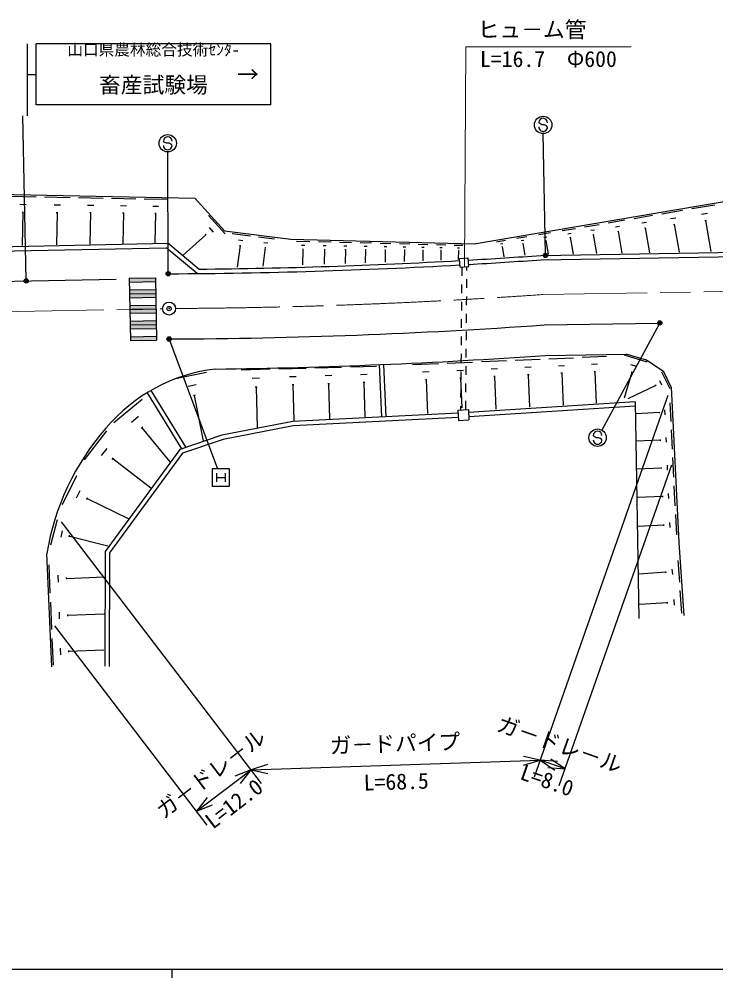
# Model space of a CAD drawing. Units: millimetres, scale not verified. Extents: x 0 to 700000, y -47500 to 447500.
# Drawn here: x 250457 to 330536, y 204000 to 314200 of the extents above; entities that cross this region are included whole.
import ezdxf
from ezdxf.enums import TextEntityAlignment as Align

# ---------------------------------------------------------------- set-up
doc = ezdxf.new("R2010")
doc.units = ezdxf.units.MM
doc.header["$LTSCALE"] = 1000
doc.header["$PDMODE"] = 32
doc.header["$PDSIZE"] = 500
doc.linetypes.add('CHAIN', pattern=[18.5, 12, -1.5, 3.5, -1.5])
doc.layers.add('M-OTRS', color=7, linetype='Continuous')
for name, color, linetype, lineweight in [('M-STR-HTXT', 7, 'Continuous', 13), ('M-STR-STRC', 7, 'Continuous', 25), ('M-TTL-BAND', 7, 'Continuous', 25), ('S-TTL', 7, 'Continuous', 25)]:
    doc.layers.add(name, color=color, linetype=linetype, lineweight=lineweight)
doc.styles.add('@ＭＳ ゴシック', font='')
doc.styles.add('ＭＳ ゴシック', font='')
doc.styles.get('@ＭＳ ゴシック').set_extended_font_data('@MS Gothic')
doc.styles.get('ＭＳ ゴシック').set_extended_font_data('MS Gothic')

msp = doc.modelspace()

# ---------------------------------------------------------------- hatches: boundary and pattern name
at = {"layer": 'M-OTRS'}
for points in [[(263112, 284419), (266111, 284479), (266120, 284029), (263121, 283969)], [(263139, 283069), (266138, 283129), (266147, 282679), (263148, 282619)], [(263148, 282619), (266147, 282679), (266156, 282229), (263157, 282169)], [(263175, 281269), (266174, 281330), (266183, 280905), (263183, 280844)], [(263183, 280844), (266183, 280905), (266192, 280455), (263193, 280394)], [(263211, 279495), (266210, 279555), (266219, 279105), (263220, 279045)], [(263220, 279045), (266219, 279105), (266228, 278655), (263229, 278595)], [(263247, 277695), (266246, 277755), (266255, 277305), (263256, 277245)]]:
    msp.add_hatch(color=256, dxfattribs=at).paths.add_polyline_path(points)

# ---------------------------------------------------------------- linework, layer by layer
at = {"layer": 'M-STR-HTXT'}
for q in [(301630, 285729), (320793, 311037)]:
    msp.add_line((301793, 311037), q, dxfattribs=at)
at = {"layer": 'M-STR-STRC'}
for p, q in [((251393, 311354), (251393, 303102)), ((279393, 311354), (252393, 311354)), ((252393, 304354), (252393, 311354)), ((279393, 304354), (279393, 311354)), ((251393, 307854), (252393, 307854)), ((279393, 304354), (252393, 304354)), ((251272, 284255), (250893, 303102)), ((310292, 302188), (310192, 302306)), ((310537, 302049), (310292, 302188)), ((310838, 302047), (310537, 302049)), ((311083, 301935), (310838, 302047)), ((310943, 287200), (310704, 301048)), ((311189, 301799), (311083, 301935)), ((267138, 300075), (267038, 300193)), ((267382, 299935), (267138, 300075)), ((267683, 299933), (267382, 299935)), ((267928, 299821), (267683, 299933)), ((268034, 299685), (267928, 299821)), ((267601, 285084), (267537, 298934)), ((267751, 277294), (273262, 262505)), ((309699, 227119), (325068, 270961)), ((316549, 266230), (316450, 266348)), ((316794, 266091), (316549, 266230)), ((317095, 266088), (316794, 266091)), ((317340, 265976), (317095, 266088)), ((317446, 265840), (317340, 265976)), ((272636, 262505), (272636, 260505)), ((274636, 262505), (272636, 262505)), ((274636, 260505), (274636, 262505)), ((312545, 226122), (325463, 262971)), ((273136, 262005), (273136, 261005)), ((273136, 261505), (274136, 261505)), ((274136, 262005), (274136, 261005)), ((272636, 260505), (274636, 260505)), ((278321, 226337), (255336, 256420)), ((272060, 221554), (254570, 244445)), ((310360, 229007), (308413, 229461)), ((277106, 227926), (310360, 229007)), ((279020, 228506), (277106, 227926)), ((308446, 228427), (310360, 229007)), ((313206, 228009), (310360, 229007)), ((312355, 228856), (310360, 229007)), ((310360, 229007), (312012, 227879)), ((311212, 228160), (313206, 228009)), ((313206, 228009), (311554, 229137)), ((270846, 223143), (277106, 227926)), ((277106, 227926), (275257, 227165)), ((275886, 226342), (277106, 227926)), ((277106, 227926), (279054, 227472)), ((272067, 224727), (270846, 223143)), ((270846, 223143), (272695, 223905))]:
    msp.add_line(p, q, dxfattribs=at)
for centre, radius in [((310687, 302048), 1000), ((267533, 299934), 1000), ((310945, 287050), 150), ((310945, 287050), 120), ((310945, 287050), 90), ((310945, 287050), 60), ((310945, 287050), 30), ((267602, 284934), 150), ((267602, 284934), 120), ((267602, 284934), 90), ((267602, 284934), 60), ((267602, 284934), 30), ((251275, 284105), 150), ((251275, 284105), 120), ((251275, 284105), 90), ((251275, 284105), 60), ((251275, 284105), 30), ((324095, 279275), 150), ((324095, 279275), 120), ((324095, 279275), 90), ((324095, 279275), 60), ((324095, 279275), 30), ((267699, 277435), 150), ((267699, 277435), 120), ((267699, 277435), 90), ((267699, 277435), 60), ((267699, 277435), 30), ((316944, 266089), 1000)]:
    msp.add_circle(centre, radius, dxfattribs=at)
for centre, start, end in [((310692, 302303), 359.55488, 179.55488), ((310689, 301803), 179.55488, 359.55488), ((267538, 300189), 359.55488, 179.55488), ((267534, 299689), 179.55488, 359.55488), ((316950, 266344), 359.55488, 179.55488), ((316946, 265844), 179.55488, 359.55488)]:
    msp.add_arc(centre, 500, start, end, dxfattribs=at)
for p in [(310945, 287050), (251275, 284105), (267602, 284934), (324095, 279275), (267699, 277435)]:
    msp.add_point(p, dxfattribs=at)
at = {"layer": 'M-TTL-BAND', "color": 2, "linetype": 'CHAIN', "lineweight": 13}
for p, q in [((310645, 282544), (366887, 283513)), ((229690, 280170), (266933, 280920))]:
    msp.add_line(p, q, dxfattribs=at)
at = {"layer": 'M-TTL-BAND'}
for p, q in [((40000, 205000), (579000, 205000)), ((268000, 205000), (268000, 204000))]:
    msp.add_line(p, q, dxfattribs=at)
at = {"layer": 'M-TTL-BAND', "color": 2, "linetype": 'CHAIN', "lineweight": 13}
msp.add_arc((264586, 937799), 656871, 270.33548, 274.02078, dxfattribs=at)
at = {"layer": 'S-TTL'}
for p, q in [((302752, 288377), (342062, 295051)), ((240357, 294228), (270646, 293631)), ((249413, 293849), (252415, 293790)), ((253384, 293771), (256305, 293714)), ((257275, 293694), (260116, 293638)), ((261086, 293619), (263849, 293565)), ((264820, 293546), (267506, 293493)), ((270646, 293631), (274059, 289877)), ((250521, 292927), (251272, 292912)), ((254462, 292873), (255192, 292859)), ((258323, 292821), (259033, 292807)), ((262106, 292770), (262797, 292756)), ((265812, 292720), (266483, 292707)), ((324334, 291838), (326705, 292241)), ((327781, 292424), (330414, 292871)), ((250785, 292020), (250973, 292017)), ((250879, 292019), (250803, 288177)), ((254719, 291992), (254901, 291988)), ((254810, 291990), (254737, 288261)), ((258573, 291964), (258750, 291960)), ((258662, 291962), (258590, 288343)), ((262349, 291936), (262521, 291933)), ((262435, 291934), (262366, 288423)), ((266048, 291909), (266216, 291906)), ((266132, 291907), (266064, 288502)), ((272205, 291619), (274119, 289513)), ((318179, 290793), (320082, 291116)), ((321140, 291296), (323268, 291657)), ((325344, 291278), (325937, 291379)), ((328903, 291801), (329561, 291913)), ((329284, 291053), (329448, 291081)), ((329366, 291067), (329976, 287477)), ((272291, 290255), (272769, 289729)), ((274059, 289877), (281698, 288917)), ((312892, 289895), (314392, 290150)), ((315435, 290327), (317129, 290615)), ((316156, 289927), (316580, 289999)), ((318989, 290344), (319465, 290424)), ((322046, 290793), (322578, 290883)), ((322354, 290189), (322487, 290211)), ((322421, 290200), (322904, 287355)), ((325687, 290604), (325835, 290630)), ((325761, 290617), (326305, 287413)), ((271898, 289418), (269318, 287072)), ((271838, 289483), (271958, 289352)), ((274955, 289562), (277049, 289299)), ((275662, 288836), (276185, 288770)), ((277958, 289185), (279811, 288952)), ((281698, 288917), (302752, 288377)), ((305337, 288613), (306375, 288789)), ((307674, 289010), (308819, 289204)), ((308162, 288739), (308448, 288788)), ((310204, 289439), (311525, 289663)), ((310767, 289127), (311097, 289183)), ((310958, 288752), (311040, 288766)), ((310999, 288759), (311267, 287180)), ((313531, 289541), (313906, 289604)), ((313748, 289115), (313841, 289130)), ((313795, 289123), (314120, 287204)), ((316401, 289446), (316507, 289464)), ((316454, 289455), (316829, 287250)), ((319265, 289803), (319384, 289823)), ((319324, 289813), (319751, 287301)), ((229462, 287667), (267532, 288433)), ((229477, 287168), (267355, 287930)), ((270918, 284958), (267355, 287930)), ((271097, 285460), (267532, 288433)), ((275844, 288175), (275534, 285709)), ((275779, 288183), (275910, 288166)), ((278744, 287957), (278474, 285808)), ((278583, 288542), (279046, 288484)), ((278687, 287964), (278802, 287949)), ((282339, 288700), (283871, 288661)), ((282902, 288226), (283285, 288216)), ((283034, 287763), (283129, 287760)), ((283082, 287762), (283035, 285963)), ((284848, 288636), (286305, 288598)), ((285383, 288185), (285747, 288175)), ((285508, 287744), (285599, 287742)), ((285554, 287743), (285510, 286046)), ((287283, 288573), (288667, 288538)), ((287791, 288145), (288137, 288136)), ((287910, 287726), (287997, 287724)), ((287954, 287725), (287913, 286128)), ((289646, 288513), (290961, 288479)), ((290129, 288106), (290458, 288097)), ((290242, 287708), (290324, 287706)), ((290283, 287707), (290245, 286206)), ((291941, 288454), (293187, 288422)), ((292398, 288068), (292710, 288060)), ((292506, 287691), (292584, 287689)), ((292545, 287690), (292509, 286283)), ((294168, 288397), (295348, 288367)), ((294601, 288031), (294896, 288024)), ((294703, 287675), (294777, 287673)), ((294740, 287674), (294706, 286357)), ((296330, 288341), (297446, 288313)), ((296740, 287996), (297019, 287989)), ((296836, 287659), (296906, 287657)), ((296871, 287658), (296839, 286429)), ((298429, 288288), (299482, 288261)), ((298816, 287961), (299079, 287955)), ((298906, 287643), (298972, 287641)), ((298939, 287642), (298910, 286499)), ((300466, 288235), (301459, 288210)), ((300831, 287928), (301079, 287922)), ((300916, 287628), (300978, 287626)), ((300947, 287627), (300920, 286567)), ((305779, 288368), (306038, 288412)), ((305929, 288073), (305994, 288084)), ((305962, 288078), (306167, 286867)), ((308327, 288414), (308399, 288426)), ((308363, 288420), (308595, 287053)), ((310448, 287042), (405852, 288684)), ((310470, 286542), (405860, 288184)), ((301074, 286699), (302073, 286756)), ((301131, 285700), (301074, 286699)), ((302130, 285757), (302073, 286756)), ((301131, 285700), (302130, 285757)), ((301330, 285712), (301322, 284712)), ((301927, 285311), (301930, 285746)), ((263112, 284419), (266111, 284479)), ((263112, 284419), (263256, 277245)), ((266111, 284479), (266255, 277305)), ((229584, 283669), (261613, 284313)), ((263121, 283969), (266120, 284029)), ((301313, 283712), (301305, 282712)), ((301910, 283311), (301918, 284311)), ((263139, 283069), (266138, 283129)), ((263148, 282619), (266147, 282679)), ((263157, 282169), (266156, 282229)), ((301893, 281312), (301901, 282311)), ((263175, 281269), (266174, 281330)), ((301296, 281712), (301288, 280712)), ((263183, 280844), (266183, 280905)), ((263193, 280394), (266192, 280455)), ((301876, 279312), (301884, 280312)), ((263211, 279495), (266210, 279555)), ((263220, 279045), (266219, 279105)), ((301279, 279712), (301271, 278712)), ((310798, 279046), (323945, 279273)), ((324024, 279143), (317421, 266968)), ((263229, 278595), (266228, 278655)), ((263247, 277695), (266246, 277755)), ((301262, 277712), (301254, 276712)), ((301859, 277312), (301867, 278312)), ((263256, 277245), (266255, 277305)), ((301245, 275712), (301237, 274712)), ((301842, 275312), (301851, 276312)), ((310951, 275548), (320235, 275708)), ((322650, 274780), (320040, 275558)), ((322569, 275013), (320235, 275708)), ((291851, 274488), (292098, 268467)), ((292350, 274508), (292598, 268492)), ((298639, 274579), (295686, 274452)), ((302570, 274748), (299651, 274622)), ((306467, 274916), (303582, 274791)), ((310329, 275082), (307478, 274959)), ((314159, 275247), (311341, 275125)), ((317955, 275410), (315170, 275290)), ((316947, 274530), (316250, 274500)), ((321438, 274288), (320785, 274483)), ((324555, 273645), (322569, 275013)), ((271978, 273565), (268231, 272807)), ((279304, 273950), (275970, 273860)), ((283433, 274061), (280322, 273977)), ((287515, 274171), (284451, 274088)), ((291548, 274279), (288532, 274198)), ((290442, 273344), (289688, 273324)), ((297570, 273645), (296832, 273613)), ((301513, 273825), (300783, 273794)), ((301229, 273712), (301220, 272712)), ((301825, 273312), (301834, 274312)), ((305422, 274003), (304701, 273972)), ((309297, 274180), (308584, 274150)), ((309066, 273313), (308888, 273306)), ((308977, 273310), (309137, 269593)), ((313138, 274356), (312434, 274325)), ((312911, 273499), (312734, 273491)), ((312822, 273495), (312980, 269825)), ((316721, 273683), (316547, 273675)), ((316634, 273679), (316790, 270055)), ((320878, 273603), (319988, 270618)), ((320960, 273578), (320797, 273627)), ((325279, 271694), (324339, 273632)), ((325399, 271905), (324555, 273645)), ((278081, 272916), (277247, 272894)), ((282292, 273096), (281514, 273075)), ((286391, 273221), (285625, 273200)), ((286128, 272294), (285937, 272289)), ((286032, 272291), (286141, 268266)), ((290183, 272432), (289995, 272427)), ((290089, 272429), (290195, 268471)), ((297331, 272747), (297147, 272739)), ((297239, 272743), (297405, 268883)), ((301277, 272938), (301095, 272930)), ((301186, 272934), (301333, 269522)), ((301808, 271312), (301817, 272312)), ((305189, 273126), (305008, 273119)), ((305099, 273122), (305261, 269358)), ((324345, 272139), (324110, 272624)), ((265160, 271259), (269125, 264791)), ((265589, 271515), (269610, 264956)), ((270800, 272157), (269864, 271967)), ((277795, 271908), (277587, 271902)), ((277691, 271905), (277816, 267260)), ((282025, 272155), (281831, 272150)), ((281928, 272152), (282038, 268059)), ((301212, 271712), (301203, 270712)), ((323646, 272100), (320431, 270541)), ((323676, 272039), (323617, 272160)), ((325399, 271905), (326280, 254054)), ((261333, 267855), (264590, 270532)), ((270676, 270962), (270442, 270914)), ((270559, 270938), (271611, 265743)), ((301791, 269312), (301800, 270312)), ((321249, 270225), (302105, 268979)), ((321249, 270225), (321678, 245307)), ((325393, 267961), (325287, 270112)), ((300912, 268912), (281897, 267952)), ((300892, 269262), (302090, 269329)), ((300892, 269262), (300959, 268063)), ((301195, 269712), (301191, 269278)), ((302090, 269329), (302157, 268131)), ((321257, 269724), (302138, 268480)), ((324050, 268973), (321373, 268841)), ((324053, 268906), (324046, 269040)), ((324708, 268736), (324682, 269274)), ((263358, 267882), (264172, 268551)), ((281897, 267952), (273760, 266372)), ((300940, 268413), (281957, 267454)), ((300959, 268063), (302157, 268131)), ((257976, 263559), (260521, 266868)), ((264466, 267156), (264669, 267323)), ((264568, 267239), (267782, 263329)), ((281957, 267454), (273889, 265888)), ((325551, 264778), (325442, 266980)), ((273760, 266372), (268921, 264721)), ((273889, 265888), (269231, 264299)), ((324175, 265814), (321427, 265678)), ((324178, 265745), (324172, 265883)), ((324849, 265571), (324822, 266122)), ((259923, 264037), (260559, 264864)), ((268921, 264721), (260348, 253011)), ((269231, 264299), (260847, 252846)), ((261154, 263584), (261313, 263790)), ((261233, 263687), (265588, 260338)), ((325710, 261543), (325599, 263797)), ((324302, 262604), (321482, 262464)), ((324306, 262533), (324299, 262674)), ((324992, 262355), (324965, 262919)), ((255441, 258397), (257070, 261752)), ((325873, 258256), (325759, 260563)), ((257058, 259167), (257466, 260005)), ((258217, 258992), (258319, 259202)), ((258268, 259097), (263000, 256799)), ((324432, 259341), (321539, 259198)), ((324435, 259269), (324428, 259413)), ((325138, 259087), (325109, 259664)), ((326037, 254916), (325921, 257276)), ((254106, 253770), (254854, 256699)), ((324563, 256026), (321596, 255880)), ((324567, 255952), (324559, 256100)), ((325286, 255766), (325256, 256356)), ((255265, 254644), (255452, 255376)), ((256214, 254694), (256261, 254877)), ((256237, 254785), (260664, 253654)), ((326280, 254054), (326845, 245654)), ((254197, 239735), (253643, 252766)), ((260348, 253011), (260292, 239807)), ((260847, 252846), (260792, 239805)), ((254037, 248213), (253899, 251459)), ((326387, 249477), (326220, 251965)), ((254959, 249472), (254924, 250283)), ((324811, 250621), (321690, 250411)), ((324816, 250543), (324806, 250698)), ((325578, 250360), (325537, 250982)), ((255920, 249817), (255911, 250020)), ((255915, 249919), (260236, 250103)), ((326625, 245936), (326452, 248512)), ((254215, 244029), (254081, 247177)), ((324993, 247120), (321750, 246902)), ((324998, 247039), (324988, 247200)), ((325787, 246850), (325744, 247494)), ((255109, 245250), (255076, 246037)), ((256041, 245585), (256033, 245782)), ((256037, 245683), (260218, 245861)), ((254389, 239942), (254259, 242994)), ((255256, 241125), (255223, 241888)), ((256159, 241450), (256151, 241641)), ((256155, 241546), (260201, 241718))]:
    msp.add_line(p, q, dxfattribs=at)
at = {"layer": 'S-TTL', "color": 3}
msp.add_circle((267683, 280935), 750, dxfattribs=at)
at = {"layer": 'S-TTL'}
for centre, radius, start, end in [((264586, 937799), 652371, 273.29537, 274.03123), ((264586, 937799), 652871, 273.29534, 274.03007), ((264586, 937799), 652871, 270.27782, 273.20758), ((264586, 937799), 652371, 270.57177, 273.20754), ((264586, 937799), 660371, 270.27006, 274.01273), ((264586, 937799), 663871, 270.72837, 274.00474), ((275273, 254760), 19352, 96.66911, 140.05881), ((282050, 248191), 28773, 138.6934, 170.8513)]:
    msp.add_arc(centre, radius, start, end, dxfattribs=at)
at = {"layer": 'S-TTL', "color": 3}
msp.add_point((267683, 280935), dxfattribs=at)

# ---------------------------------------------------------------- texts
at = {"layer": 'M-STR-HTXT', "style": 'ＭＳ ゴシック'}
msp.add_text('ヒュ－ム管', height=1833, dxfattribs=at).set_placement((303168, 311537), align=Align.BOTTOM_LEFT)
msp.add_text('L=16.7\u3000Φ600', height=1833, dxfattribs=at).set_placement((311293, 310537), align=Align.TOP_CENTER)
at = {"layer": 'M-STR-STRC', "style": 'ＭＳ ゴシック'}
msp.add_text('山口県農林総合技術ｾﾝﾀ-', height=1320, dxfattribs=at).set_placement((265893, 311354), align=Align.TOP_CENTER)
msp.add_text('畜産試験場', height=1833, dxfattribs=at).set_placement((265893, 306646), align=Align.MIDDLE_CENTER)
msp.add_text('→', height=1833, dxfattribs=at).set_placement((278012, 307854), align=Align.MIDDLE_RIGHT)
for s, rotation, p in [('ガ－ドレ－ル', 340.681, (312114, 229452)), ('ガ－ドレ－ル', 37.381, (273369, 226329)), ('ガ－ドパイプ', 1.861, (293701, 229466))]:
    msp.add_text(s, height=1833, rotation=rotation, dxfattribs=at).set_placement(p, align=Align.BOTTOM_CENTER)
at = {"layer": 'M-STR-STRC', "style": '@ＭＳ ゴシック'}
for s, rotation, p in [('L=8.0', 340.681, (311453, 227564)), ('L=68.5', 1.861, (293766, 227467)), ('L=12.0', 37.381, (274583, 224740))]:
    msp.add_text(s, height=1833, rotation=rotation, dxfattribs=at).set_placement(p, align=Align.TOP_CENTER)

doc.saveas('drawing.dxf')
